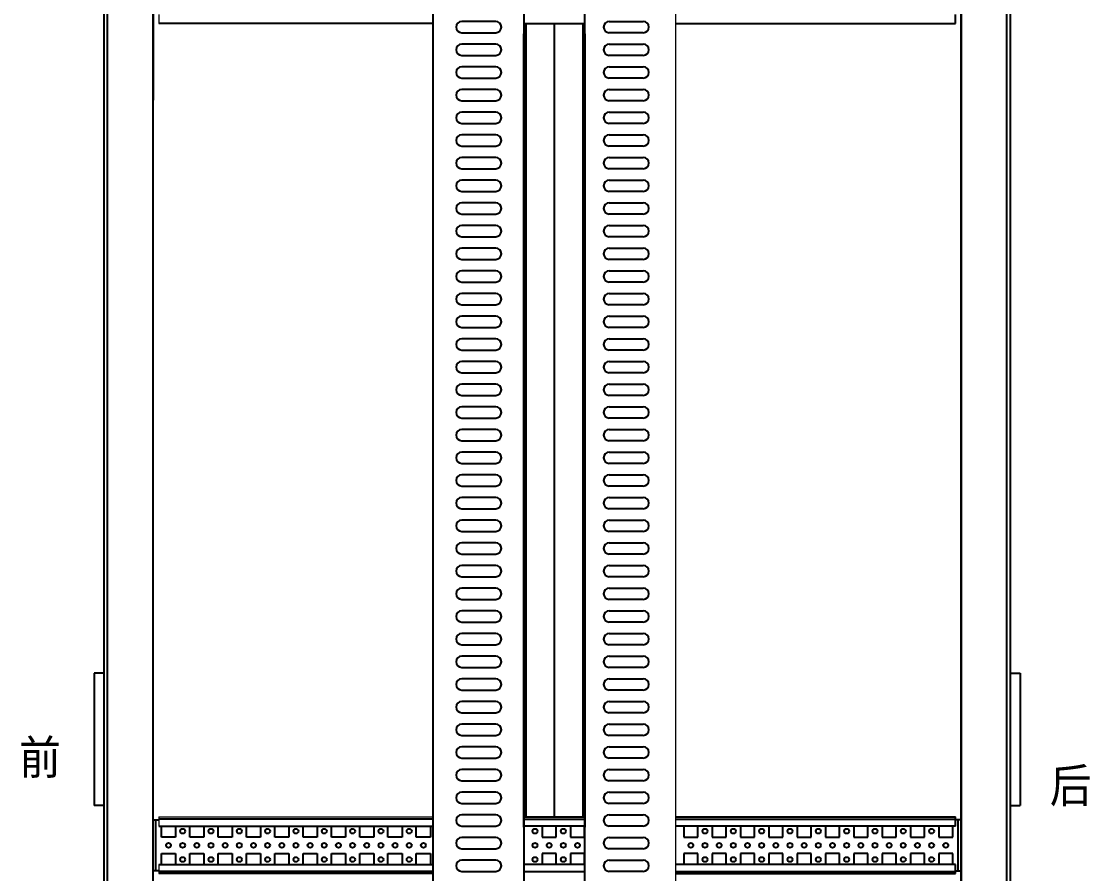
# Model space of a CAD drawing. Extents: x 81444 to 119867, y -54538 to -29386.
# Drawn here: x 102152 to 103095, y -30848 to -30096 of the extents above; entities that cross this region are included whole.
import ezdxf

# ---------------------------------------------------------------- set-up
doc = ezdxf.new("R2010")
doc.units = 0
doc.header["$LTSCALE"] = 100
doc.header["$MEASUREMENT"] = 0
doc.layers.add('PANEL', color=7, linetype='Continuous')
doc.layers.add('细实线', color=7, linetype='Continuous', lineweight=20)
doc.styles.add('HZ', font='arial.ttf', dxfattribs={"width": 0.7})

msp = doc.modelspace()

# ---------------------------------------------------------------- linework, layer by layer
at = {"color": 7, "linetype": 'Continuous'}
for p, q in [((102649.65, -31604.22), (102649.65, -29859.22)), ((102976.55, -30098.22), (102976.55, -30090.22)), ((102515.65, -30098.22), (102273.52, -30098.22)), ((102570.86, -30096.25), (102540.86, -30096.25)), ((102595.65, -30098.22), (102649.65, -30098.22)), ((102597.65, -30798.22), (102597.65, -30098.22)), ((102622.65, -30798.22), (102622.65, -30098.22)), ((102622.65, -30798.22), (102622.65, -30098.22)), ((102647.65, -30098.22), (102647.65, -30798.22)), ((102671.1, -30096.25), (102701.1, -30096.25)), ((102729.65, -30098.22), (102797.55, -30098.22)), ((102797.55, -30098.22), (102976.55, -30098.22)), ((102540.86, -30106.25), (102570.86, -30106.25)), ((102595.65, -30807.22), (102595.65, -30107.22)), ((102649.65, -30107.22), (102649.65, -30807.22)), ((102701.1, -30106.25), (102671.1, -30106.25)), ((102570.86, -30116.25), (102540.86, -30116.25)), ((102671.1, -30116.25), (102701.1, -30116.25)), ((102540.86, -30126.25), (102570.86, -30126.25)), ((102701.1, -30126.25), (102671.1, -30126.25)), ((102570.86, -30136.25), (102540.86, -30136.25)), ((102671.1, -30136.25), (102701.1, -30136.25)), ((102540.86, -30146.25), (102570.86, -30146.25)), ((102701.1, -30146.25), (102671.1, -30146.25)), ((102570.86, -30156.25), (102540.86, -30156.25)), ((102671.1, -30156.25), (102701.1, -30156.25)), ((102540.86, -30166.25), (102570.86, -30166.25)), ((102701.1, -30166.25), (102671.1, -30166.25)), ((102570.86, -30176.25), (102540.86, -30176.25)), ((102671.1, -30176.25), (102701.1, -30176.25)), ((102540.86, -30186.25), (102570.86, -30186.25)), ((102701.1, -30186.25), (102671.1, -30186.25)), ((102570.86, -30196.25), (102540.86, -30196.25)), ((102671.1, -30196.25), (102701.1, -30196.25)), ((102540.86, -30206.25), (102570.86, -30206.25)), ((102701.1, -30206.25), (102671.1, -30206.25)), ((102570.86, -30216.25), (102540.86, -30216.25)), ((102671.1, -30216.25), (102701.1, -30216.25)), ((102540.86, -30226.25), (102570.86, -30226.25)), ((102701.1, -30226.25), (102671.1, -30226.25)), ((102570.86, -30236.25), (102540.86, -30236.25)), ((102671.1, -30236.25), (102701.1, -30236.25)), ((102540.86, -30246.25), (102570.86, -30246.25)), ((102701.1, -30246.25), (102671.1, -30246.25)), ((102570.86, -30256.25), (102540.86, -30256.25)), ((102671.1, -30256.25), (102701.1, -30256.25)), ((102540.86, -30266.25), (102570.86, -30266.25)), ((102701.1, -30266.25), (102671.1, -30266.25)), ((102570.86, -30276.25), (102540.86, -30276.25)), ((102671.1, -30276.25), (102701.1, -30276.25)), ((102540.86, -30286.25), (102570.86, -30286.25)), ((102701.1, -30286.25), (102671.1, -30286.25)), ((102570.86, -30296.25), (102540.86, -30296.25)), ((102671.1, -30296.25), (102701.1, -30296.25)), ((102540.86, -30306.25), (102570.86, -30306.25)), ((102701.1, -30306.25), (102671.1, -30306.25)), ((102570.86, -30316.25), (102540.86, -30316.25)), ((102671.1, -30316.25), (102701.1, -30316.25)), ((102540.86, -30326.25), (102570.86, -30326.25)), ((102701.1, -30326.25), (102671.1, -30326.25)), ((102570.86, -30336.25), (102540.86, -30336.25)), ((102671.1, -30336.25), (102701.1, -30336.25)), ((102540.86, -30346.25), (102570.86, -30346.25)), ((102701.1, -30346.25), (102671.1, -30346.25)), ((102570.86, -30356.25), (102540.86, -30356.25)), ((102671.1, -30356.25), (102701.1, -30356.25)), ((102540.86, -30366.25), (102570.86, -30366.25)), ((102701.1, -30366.25), (102671.1, -30366.25)), ((102570.86, -30376.25), (102540.86, -30376.25)), ((102671.1, -30376.25), (102701.1, -30376.25)), ((102540.86, -30386.25), (102570.86, -30386.25)), ((102701.1, -30386.25), (102671.1, -30386.25)), ((102570.86, -30396.25), (102540.86, -30396.25)), ((102671.1, -30396.25), (102701.1, -30396.25)), ((102540.86, -30406.25), (102570.86, -30406.25)), ((102701.1, -30406.25), (102671.1, -30406.25)), ((102570.86, -30416.25), (102540.86, -30416.25)), ((102671.1, -30416.25), (102701.1, -30416.25)), ((102540.86, -30426.25), (102570.86, -30426.25)), ((102701.1, -30426.25), (102671.1, -30426.25)), ((102570.86, -30436.25), (102540.86, -30436.25)), ((102671.1, -30436.25), (102701.1, -30436.25)), ((102540.86, -30446.25), (102570.86, -30446.25)), ((102701.1, -30446.25), (102671.1, -30446.25)), ((102570.86, -30456.25), (102540.86, -30456.25)), ((102671.1, -30456.25), (102701.1, -30456.25)), ((102540.86, -30466.25), (102570.86, -30466.25)), ((102701.1, -30466.25), (102671.1, -30466.25)), ((102570.86, -30476.25), (102540.86, -30476.25)), ((102671.1, -30476.25), (102701.1, -30476.25)), ((102540.86, -30486.25), (102570.86, -30486.25)), ((102701.1, -30486.25), (102671.1, -30486.25)), ((102570.86, -30496.25), (102540.86, -30496.25)), ((102671.1, -30496.25), (102701.1, -30496.25)), ((102540.86, -30506.25), (102570.86, -30506.25)), ((102701.1, -30506.25), (102671.1, -30506.25)), ((102570.86, -30516.25), (102540.86, -30516.25)), ((102671.1, -30516.25), (102701.1, -30516.25)), ((102540.86, -30526.25), (102570.86, -30526.25)), ((102701.1, -30526.25), (102671.1, -30526.25)), ((102570.86, -30536.25), (102540.86, -30536.25)), ((102671.1, -30536.25), (102701.1, -30536.25)), ((102540.86, -30546.25), (102570.86, -30546.25)), ((102701.1, -30546.25), (102671.1, -30546.25)), ((102570.86, -30556.25), (102540.86, -30556.25)), ((102671.1, -30556.25), (102701.1, -30556.25)), ((102540.86, -30566.25), (102570.86, -30566.25)), ((102701.1, -30566.25), (102671.1, -30566.25)), ((102570.86, -30576.25), (102540.86, -30576.25)), ((102671.1, -30576.25), (102701.1, -30576.25)), ((102540.86, -30586.25), (102570.86, -30586.25)), ((102701.1, -30586.25), (102671.1, -30586.25)), ((102570.86, -30596.25), (102540.86, -30596.25)), ((102671.1, -30596.25), (102701.1, -30596.25)), ((102540.86, -30606.25), (102570.86, -30606.25)), ((102701.1, -30606.25), (102671.1, -30606.25)), ((102570.86, -30616.25), (102540.86, -30616.25)), ((102671.1, -30616.25), (102701.1, -30616.25)), ((102540.86, -30626.25), (102570.86, -30626.25)), ((102701.1, -30626.25), (102671.1, -30626.25)), ((102570.86, -30636.25), (102540.86, -30636.25)), ((102671.1, -30636.25), (102701.1, -30636.25)), ((102540.86, -30646.25), (102570.86, -30646.25)), ((102701.1, -30646.25), (102671.1, -30646.25)), ((102570.86, -30656.25), (102540.86, -30656.25)), ((102671.1, -30656.25), (102701.1, -30656.25)), ((102540.86, -30666.25), (102570.86, -30666.25)), ((102701.1, -30666.25), (102671.1, -30666.25)), ((102570.86, -30676.25), (102540.86, -30676.25)), ((102671.1, -30676.25), (102701.1, -30676.25)), ((102540.86, -30686.25), (102570.86, -30686.25)), ((102701.1, -30686.25), (102671.1, -30686.25)), ((102570.86, -30696.25), (102540.86, -30696.25)), ((102671.1, -30696.25), (102701.1, -30696.25)), ((102540.86, -30706.25), (102570.86, -30706.25)), ((102701.1, -30706.25), (102671.1, -30706.25)), ((102570.86, -30716.25), (102540.86, -30716.25)), ((102671.1, -30716.25), (102701.1, -30716.25)), ((102540.86, -30726.25), (102570.86, -30726.25)), ((102701.1, -30726.25), (102671.1, -30726.25)), ((102570.86, -30736.25), (102540.86, -30736.25)), ((102671.1, -30736.25), (102701.1, -30736.25)), ((102540.86, -30746.25), (102570.86, -30746.25)), ((102701.1, -30746.25), (102671.1, -30746.25)), ((102570.86, -30756.25), (102540.86, -30756.25)), ((102671.1, -30756.25), (102701.1, -30756.25)), ((102540.86, -30766.25), (102570.86, -30766.25)), ((102701.1, -30766.25), (102671.1, -30766.25)), ((102570.86, -30776.25), (102540.86, -30776.25)), ((102671.1, -30776.25), (102701.1, -30776.25)), ((102540.86, -30786.25), (102570.86, -30786.25)), ((102701.1, -30786.25), (102671.1, -30786.25)), ((102268.55, -30800.72), (102273.55, -30800.72)), ((102271.05, -30845.72), (102271.05, -30800.72)), ((102515.65, -30800.22), (102273.52, -30800.22)), ((102570.86, -30796.25), (102540.86, -30796.25)), ((102595.65, -30798.22), (102649.65, -30798.22)), ((102595.65, -30800.22), (102649.65, -30800.22)), ((102671.1, -30796.25), (102701.1, -30796.25)), ((102729.65, -30798.22), (102797.55, -30798.22)), ((102729.65, -30800.22), (102797.55, -30800.22)), ((102797.55, -30798.22), (102976.55, -30798.22)), ((102797.55, -30800.22), (102976.55, -30800.22)), ((102976.55, -30806.22), (102976.55, -30798.22)), ((102981.55, -30800.72), (102976.55, -30800.72)), ((102979.05, -30845.72), (102979.05, -30800.72)), ((102273.55, -30806.22), (102515.65, -30806.22)), ((102275.8, -30815.97), (102275.8, -30806.22)), ((102288.3, -30806.22), (102288.3, -30815.97)), ((102300.8, -30815.97), (102300.8, -30806.22)), ((102313.3, -30806.22), (102313.3, -30815.97)), ((102325.8, -30815.97), (102325.8, -30806.22)), ((102338.3, -30806.22), (102338.3, -30815.97)), ((102350.8, -30815.97), (102350.8, -30806.22)), ((102363.3, -30806.22), (102363.3, -30815.97)), ((102375.8, -30815.97), (102375.8, -30806.22)), ((102388.3, -30806.22), (102388.3, -30815.97)), ((102400.8, -30815.97), (102400.8, -30806.22)), ((102413.3, -30806.22), (102413.3, -30815.97)), ((102425.8, -30815.97), (102425.8, -30806.22)), ((102438.3, -30806.22), (102438.3, -30815.97)), ((102450.8, -30815.97), (102450.8, -30806.22)), ((102463.3, -30806.22), (102463.3, -30815.97)), ((102475.8, -30815.97), (102475.8, -30806.22)), ((102488.3, -30806.22), (102488.3, -30815.97)), ((102500.8, -30815.97), (102500.8, -30806.22)), ((102513.3, -30806.22), (102513.3, -30815.97)), ((102540.86, -30806.25), (102570.86, -30806.25)), ((102649.65, -30806.22), (102595.65, -30806.22)), ((102611.8, -30806.22), (102611.8, -30815.97)), ((102624.3, -30815.97), (102624.3, -30806.22)), ((102636.8, -30806.22), (102636.8, -30815.97)), ((102649.3, -30815.97), (102649.3, -30806.22)), ((102701.1, -30806.25), (102671.1, -30806.25)), ((102797.55, -30806.22), (102729.65, -30806.22)), ((102736.8, -30806.22), (102736.8, -30815.97)), ((102749.3, -30815.97), (102749.3, -30806.22)), ((102761.8, -30806.22), (102761.8, -30815.97)), ((102774.3, -30815.97), (102774.3, -30806.22)), ((102786.8, -30806.22), (102786.8, -30815.97)), ((102976.55, -30806.22), (102797.55, -30806.22)), ((102799.3, -30815.97), (102799.3, -30806.22)), ((102811.8, -30806.22), (102811.8, -30815.97)), ((102824.3, -30815.97), (102824.3, -30806.22)), ((102836.8, -30806.22), (102836.8, -30815.97)), ((102849.3, -30815.97), (102849.3, -30806.22)), ((102861.8, -30806.22), (102861.8, -30815.97)), ((102874.3, -30815.97), (102874.3, -30806.22)), ((102886.8, -30806.22), (102886.8, -30815.97)), ((102899.3, -30815.97), (102899.3, -30806.22)), ((102911.8, -30806.22), (102911.8, -30815.97)), ((102924.3, -30815.97), (102924.3, -30806.22)), ((102936.8, -30806.22), (102936.8, -30815.97)), ((102949.3, -30815.97), (102949.3, -30806.22)), ((102961.8, -30806.22), (102961.8, -30815.97)), ((102974.3, -30815.97), (102974.3, -30806.22)), ((102288.3, -30815.97), (102275.8, -30815.97)), ((102313.3, -30815.97), (102300.8, -30815.97)), ((102338.3, -30815.97), (102325.8, -30815.97)), ((102363.3, -30815.97), (102350.8, -30815.97)), ((102388.3, -30815.97), (102375.8, -30815.97)), ((102413.3, -30815.97), (102400.8, -30815.97)), ((102438.3, -30815.97), (102425.8, -30815.97)), ((102463.3, -30815.97), (102450.8, -30815.97)), ((102488.3, -30815.97), (102475.8, -30815.97)), ((102513.3, -30815.97), (102500.8, -30815.97)), ((102570.86, -30816.25), (102540.86, -30816.25)), ((102611.8, -30815.97), (102624.3, -30815.97)), ((102636.8, -30815.97), (102649.3, -30815.97)), ((102671.1, -30816.25), (102701.1, -30816.25)), ((102736.8, -30815.97), (102749.3, -30815.97)), ((102761.8, -30815.97), (102774.3, -30815.97)), ((102786.8, -30815.97), (102799.3, -30815.97)), ((102811.8, -30815.97), (102824.3, -30815.97)), ((102836.8, -30815.97), (102849.3, -30815.97)), ((102861.8, -30815.97), (102874.3, -30815.97)), ((102886.8, -30815.97), (102899.3, -30815.97)), ((102911.8, -30815.97), (102924.3, -30815.97)), ((102936.8, -30815.97), (102949.3, -30815.97)), ((102961.8, -30815.97), (102974.3, -30815.97)), ((102540.86, -30826.25), (102570.86, -30826.25)), ((102701.1, -30826.25), (102671.1, -30826.25)), ((102804.73, -30825.21), (102806.37, -30825.21)), ((102807.55, -30822.47), (102807.55, -30823.98)), ((102275.8, -30830.47), (102288.3, -30830.47)), ((102275.8, -30840.22), (102275.8, -30830.47)), ((102288.3, -30830.47), (102288.3, -30840.22)), ((102300.8, -30830.47), (102313.3, -30830.47)), ((102300.8, -30840.22), (102300.8, -30830.47)), ((102313.3, -30830.47), (102313.3, -30840.22)), ((102325.8, -30830.47), (102338.3, -30830.47)), ((102325.8, -30840.22), (102325.8, -30830.47)), ((102338.3, -30830.47), (102338.3, -30840.22)), ((102350.8, -30830.47), (102363.3, -30830.47)), ((102350.8, -30840.22), (102350.8, -30830.47)), ((102363.3, -30830.47), (102363.3, -30840.22)), ((102375.8, -30830.47), (102388.3, -30830.47)), ((102375.8, -30840.22), (102375.8, -30830.47)), ((102388.3, -30830.47), (102388.3, -30840.22)), ((102400.8, -30830.47), (102413.3, -30830.47)), ((102400.8, -30840.22), (102400.8, -30830.47)), ((102413.3, -30830.47), (102413.3, -30840.22)), ((102425.8, -30830.47), (102438.3, -30830.47)), ((102425.8, -30840.22), (102425.8, -30830.47)), ((102438.3, -30830.47), (102438.3, -30840.22)), ((102450.8, -30830.47), (102463.3, -30830.47)), ((102450.8, -30840.22), (102450.8, -30830.47)), ((102463.3, -30830.47), (102463.3, -30840.22)), ((102475.8, -30830.47), (102488.3, -30830.47)), ((102475.8, -30840.22), (102475.8, -30830.47)), ((102488.3, -30830.47), (102488.3, -30840.22)), ((102500.8, -30830.47), (102513.3, -30830.47)), ((102500.8, -30840.22), (102500.8, -30830.47)), ((102513.3, -30830.47), (102513.3, -30840.22)), ((102570.86, -30836.25), (102540.86, -30836.25)), ((102624.3, -30830.47), (102611.8, -30830.47)), ((102611.8, -30830.47), (102611.8, -30840.22)), ((102624.3, -30840.22), (102624.3, -30830.47)), ((102649.3, -30830.47), (102636.8, -30830.47)), ((102636.8, -30830.47), (102636.8, -30840.22)), ((102649.3, -30840.22), (102649.3, -30830.47)), ((102671.1, -30836.25), (102701.1, -30836.25)), ((102749.3, -30830.47), (102736.8, -30830.47)), ((102736.8, -30830.47), (102736.8, -30840.22)), ((102749.3, -30840.22), (102749.3, -30830.47)), ((102774.3, -30830.47), (102761.8, -30830.47)), ((102761.8, -30830.47), (102761.8, -30840.22)), ((102774.3, -30840.22), (102774.3, -30830.47)), ((102799.3, -30830.47), (102786.8, -30830.47)), ((102786.8, -30830.47), (102786.8, -30840.22)), ((102799.3, -30840.22), (102799.3, -30830.47)), ((102824.3, -30830.47), (102811.8, -30830.47)), ((102811.8, -30830.47), (102811.8, -30840.22)), ((102824.3, -30840.22), (102824.3, -30830.47)), ((102849.3, -30830.47), (102836.8, -30830.47)), ((102836.8, -30830.47), (102836.8, -30840.22)), ((102849.3, -30840.22), (102849.3, -30830.47)), ((102874.3, -30830.47), (102861.8, -30830.47)), ((102861.8, -30830.47), (102861.8, -30840.22)), ((102874.3, -30840.22), (102874.3, -30830.47)), ((102899.3, -30830.47), (102886.8, -30830.47)), ((102886.8, -30830.47), (102886.8, -30840.22)), ((102899.3, -30840.22), (102899.3, -30830.47)), ((102924.3, -30830.47), (102911.8, -30830.47)), ((102911.8, -30830.47), (102911.8, -30840.22)), ((102924.3, -30840.22), (102924.3, -30830.47)), ((102949.3, -30830.47), (102936.8, -30830.47)), ((102936.8, -30830.47), (102936.8, -30840.22)), ((102949.3, -30840.22), (102949.3, -30830.47)), ((102974.3, -30830.47), (102961.8, -30830.47)), ((102961.8, -30830.47), (102961.8, -30840.22)), ((102974.3, -30840.22), (102974.3, -30830.47)), ((102273.55, -30845.72), (102268.55, -30845.72)), ((102515.65, -30846.22), (102273.52, -30846.22)), ((102273.55, -30840.22), (102515.65, -30840.22)), ((102540.86, -30846.25), (102570.86, -30846.25)), ((102649.65, -30840.22), (102595.65, -30840.22)), ((102595.65, -30846.22), (102649.65, -30846.22)), ((102701.1, -30846.25), (102671.1, -30846.25)), ((102797.55, -30840.22), (102729.65, -30840.22)), ((102729.65, -30846.22), (102797.55, -30846.22)), ((102976.55, -30840.22), (102797.55, -30840.22)), ((102797.55, -30846.22), (102976.55, -30846.22)), ((102976.55, -30848.22), (102976.55, -30840.22)), ((102976.55, -30845.72), (102981.55, -30845.72)), ((102515.65, -30848.22), (102273.52, -30848.22)), ((102729.65, -30848.22), (102797.55, -30848.22)), ((102797.55, -30848.22), (102976.55, -30848.22))]:
    msp.add_line(p, q, dxfattribs=at)
for p, q in [((102225.05, -30671.22), (102216.46, -30671.22)), ((102216.46, -30671.22), (102216.46, -30788.22)), ((103025.05, -30671.22), (103033.63, -30671.22)), ((103033.63, -30671.22), (103033.63, -30788.22)), ((102225.05, -30788.22), (102216.46, -30788.22)), ((103025.05, -30788.22), (103033.63, -30788.22))]:
    msp.add_line(p, q)
at = {"color": 7}
msp.add_lwpolyline([(102515.65, -29804.22), (102595.65, -29804.22), (102595.65, -31604.22), (102515.65, -31604.22)], close=True, dxfattribs=at)
at = {"color": 7, "linetype": 'Continuous'}
for centre in [(102294.55, -30810.72), (102294.55, -30810.72), (102319.55, -30810.72), (102319.55, -30810.72), (102344.55, -30810.72), (102344.55, -30810.72), (102369.55, -30810.72), (102369.55, -30810.72), (102394.55, -30810.72), (102394.55, -30810.72), (102419.55, -30810.72), (102419.55, -30810.72), (102444.55, -30810.72), (102444.55, -30810.72), (102469.55, -30810.72), (102469.55, -30810.72), (102494.55, -30810.72), (102494.55, -30810.72), (102605.55, -30810.72), (102630.55, -30810.72), (102755.55, -30810.72), (102755.55, -30810.72), (102780.55, -30810.72), (102780.55, -30810.72), (102805.55, -30810.72), (102830.55, -30810.72), (102855.55, -30810.72), (102880.55, -30810.72), (102905.55, -30810.72), (102930.55, -30810.72), (102955.55, -30810.72), (102282.05, -30823.22), (102294.55, -30823.22), (102294.55, -30823.22), (102307.05, -30823.22), (102319.55, -30823.22), (102319.55, -30823.22), (102332.05, -30823.22), (102344.55, -30823.22), (102344.55, -30823.22), (102357.05, -30823.22), (102369.55, -30823.22), (102369.55, -30823.22), (102382.05, -30823.22), (102394.55, -30823.22), (102394.55, -30823.22), (102407.05, -30823.22), (102419.55, -30823.22), (102419.55, -30823.22), (102432.05, -30823.22), (102444.55, -30823.22), (102444.55, -30823.22), (102457.05, -30823.22), (102469.55, -30823.22), (102469.55, -30823.22), (102482.05, -30823.22), (102494.55, -30823.22), (102494.55, -30823.22), (102507.05, -30823.22), (102605.55, -30823.22), (102618.05, -30823.22), (102630.55, -30823.22), (102643.05, -30823.22), (102743.05, -30823.22), (102755.55, -30823.22), (102755.55, -30823.22), (102768.05, -30823.22), (102780.55, -30823.22), (102780.55, -30823.22), (102793.05, -30823.22), (102805.55, -30823.22), (102818.05, -30823.22), (102830.55, -30823.22), (102843.05, -30823.22), (102855.55, -30823.22), (102868.05, -30823.22), (102880.55, -30823.22), (102893.05, -30823.22), (102905.55, -30823.22), (102918.05, -30823.22), (102930.55, -30823.22), (102943.05, -30823.22), (102955.55, -30823.22), (102968.05, -30823.22), (102294.55, -30835.72), (102294.55, -30835.72), (102319.55, -30835.72), (102319.55, -30835.72), (102344.55, -30835.72), (102344.55, -30835.72), (102369.55, -30835.72), (102369.55, -30835.72), (102394.55, -30835.72), (102394.55, -30835.72), (102419.55, -30835.72), (102419.55, -30835.72), (102444.55, -30835.72), (102444.55, -30835.72), (102469.55, -30835.72), (102469.55, -30835.72), (102494.55, -30835.72), (102494.55, -30835.72), (102605.55, -30835.72), (102630.55, -30835.72), (102755.55, -30835.72), (102755.55, -30835.72), (102780.55, -30835.72), (102780.55, -30835.72), (102805.55, -30835.72), (102830.55, -30835.72), (102855.55, -30835.72), (102880.55, -30835.72), (102905.55, -30835.72), (102930.55, -30835.72), (102955.55, -30835.72)]:
    msp.add_circle(centre, 2.15, dxfattribs=at)
for centre, radius, start, end in [((102540.86, -30101.25), 5, 90, 270), ((102570.86, -30101.25), 5, 270, 90), ((102671.1, -30101.25), 5, 90, 270), ((102701.1, -30101.25), 5, 270, 90), ((102540.86, -30121.25), 5, 90, 270), ((102570.86, -30121.25), 5, 270, 90), ((102671.1, -30121.25), 5, 90, 270), ((102701.1, -30121.25), 5, 270, 90), ((102540.86, -30141.25), 5, 90, 270), ((102570.86, -30141.25), 5, 270, 90), ((102671.1, -30141.25), 5, 90, 270), ((102701.1, -30141.25), 5, 270, 90), ((102540.86, -30161.25), 5, 90, 270), ((102570.86, -30161.25), 5, 270, 90), ((102671.1, -30161.25), 5, 90, 270), ((102701.1, -30161.25), 5, 270, 90), ((102540.86, -30181.25), 5, 90, 270), ((102570.86, -30181.25), 5, 270, 90), ((102671.1, -30181.25), 5, 90, 270), ((102701.1, -30181.25), 5, 270, 90), ((102540.86, -30201.25), 5, 90, 270), ((102570.86, -30201.25), 5, 270, 90), ((102671.1, -30201.25), 5, 90, 270), ((102701.1, -30201.25), 5, 270, 90), ((102540.86, -30221.25), 5, 90, 270), ((102570.86, -30221.25), 5, 270, 90), ((102671.1, -30221.25), 5, 90, 270), ((102701.1, -30221.25), 5, 270, 90), ((102540.86, -30241.25), 5, 90, 270), ((102570.86, -30241.25), 5, 270, 90), ((102671.1, -30241.25), 5, 90, 270), ((102701.1, -30241.25), 5, 270, 90), ((102540.86, -30261.25), 5, 90, 270), ((102570.86, -30261.25), 5, 270, 90), ((102671.1, -30261.25), 5, 90, 270), ((102701.1, -30261.25), 5, 270, 90), ((102540.86, -30281.25), 5, 90, 270), ((102570.86, -30281.25), 5, 270, 90), ((102671.1, -30281.25), 5, 90, 270), ((102701.1, -30281.25), 5, 270, 90), ((102540.86, -30301.25), 5, 90, 270), ((102570.86, -30301.25), 5, 270, 90), ((102671.1, -30301.25), 5, 90, 270), ((102701.1, -30301.25), 5, 270, 90), ((102540.86, -30321.25), 5, 90, 270), ((102570.86, -30321.25), 5, 270, 90), ((102671.1, -30321.25), 5, 90, 270), ((102701.1, -30321.25), 5, 270, 90), ((102540.86, -30341.25), 5, 90, 270), ((102570.86, -30341.25), 5, 270, 90), ((102671.1, -30341.25), 5, 90, 270), ((102701.1, -30341.25), 5, 270, 90), ((102540.86, -30361.25), 5, 90, 270), ((102570.86, -30361.25), 5, 270, 90), ((102671.1, -30361.25), 5, 90, 270), ((102701.1, -30361.25), 5, 270, 90), ((102540.86, -30381.25), 5, 90, 270), ((102570.86, -30381.25), 5, 270, 90), ((102671.1, -30381.25), 5, 90, 270), ((102701.1, -30381.25), 5, 270, 90), ((102540.86, -30401.25), 5, 90, 270), ((102570.86, -30401.25), 5, 270, 90), ((102671.1, -30401.25), 5, 90, 270), ((102701.1, -30401.25), 5, 270, 90), ((102540.86, -30421.25), 5, 90, 270), ((102570.86, -30421.25), 5, 270, 90), ((102671.1, -30421.25), 5, 90, 270), ((102701.1, -30421.25), 5, 270, 90), ((102540.86, -30441.25), 5, 90, 270), ((102570.86, -30441.25), 5, 270, 90), ((102671.1, -30441.25), 5, 90, 270), ((102701.1, -30441.25), 5, 270, 90), ((102540.86, -30461.25), 5, 90, 270), ((102570.86, -30461.25), 5, 270, 90), ((102671.1, -30461.25), 5, 90, 270), ((102701.1, -30461.25), 5, 270, 90), ((102540.86, -30481.25), 5, 90, 270), ((102570.86, -30481.25), 5, 270, 90), ((102671.1, -30481.25), 5, 90, 270), ((102701.1, -30481.25), 5, 270, 90), ((102540.86, -30501.25), 5, 90, 270), ((102570.86, -30501.25), 5, 270, 90), ((102671.1, -30501.25), 5, 90, 270), ((102701.1, -30501.25), 5, 270, 90), ((102540.86, -30521.25), 5, 90, 270), ((102570.86, -30521.25), 5, 270, 90), ((102671.1, -30521.25), 5, 90, 270), ((102701.1, -30521.25), 5, 270, 90), ((102540.86, -30541.25), 5, 90, 270), ((102570.86, -30541.25), 5, 270, 90), ((102671.1, -30541.25), 5, 90, 270), ((102701.1, -30541.25), 5, 270, 90), ((102540.86, -30561.25), 5, 90, 270), ((102570.86, -30561.25), 5, 270, 90), ((102671.1, -30561.25), 5, 90, 270), ((102701.1, -30561.25), 5, 270, 90), ((102540.86, -30581.25), 5, 90, 270), ((102570.86, -30581.25), 5, 270, 90), ((102671.1, -30581.25), 5, 90, 270), ((102701.1, -30581.25), 5, 270, 90), ((102540.86, -30601.25), 5, 90, 270), ((102570.86, -30601.25), 5, 270, 90), ((102671.1, -30601.25), 5, 90, 270), ((102701.1, -30601.25), 5, 270, 90), ((102540.86, -30621.25), 5, 90, 270), ((102570.86, -30621.25), 5, 270, 90), ((102671.1, -30621.25), 5, 90, 270), ((102701.1, -30621.25), 5, 270, 90), ((102540.86, -30641.25), 5, 90, 270), ((102570.86, -30641.25), 5, 270, 90), ((102671.1, -30641.25), 5, 90, 270), ((102701.1, -30641.25), 5, 270, 90), ((102540.86, -30661.25), 5, 90, 270), ((102570.86, -30661.25), 5, 270, 90), ((102671.1, -30661.25), 5, 90, 270), ((102701.1, -30661.25), 5, 270, 90), ((102540.86, -30681.25), 5, 90, 270), ((102570.86, -30681.25), 5, 270, 90), ((102671.1, -30681.25), 5, 90, 270), ((102701.1, -30681.25), 5, 270, 90), ((102540.86, -30701.25), 5, 90, 270), ((102570.86, -30701.25), 5, 270, 90), ((102671.1, -30701.25), 5, 90, 270), ((102701.1, -30701.25), 5, 270, 90), ((102540.86, -30721.25), 5, 90, 270), ((102570.86, -30721.25), 5, 270, 90), ((102671.1, -30721.25), 5, 90, 270), ((102701.1, -30721.25), 5, 270, 90), ((102540.86, -30741.25), 5, 90, 270), ((102570.86, -30741.25), 5, 270, 90), ((102671.1, -30741.25), 5, 90, 270), ((102701.1, -30741.25), 5, 270, 90), ((102540.86, -30761.25), 5, 90, 270), ((102570.86, -30761.25), 5, 270, 90), ((102671.1, -30761.25), 5, 90, 270), ((102701.1, -30761.25), 5, 270, 90), ((102540.86, -30781.25), 5, 90, 270), ((102570.86, -30781.25), 5, 270, 90), ((102671.1, -30781.25), 5, 90, 270), ((102701.1, -30781.25), 5, 270, 90), ((102540.86, -30801.25), 5, 90, 270), ((102570.86, -30801.25), 5, 270, 90), ((102671.1, -30801.25), 5, 90, 270), ((102701.1, -30801.25), 5, 270, 90), ((102540.86, -30821.25), 5, 90, 270), ((102570.86, -30821.25), 5, 270, 90), ((102671.1, -30821.25), 5, 90, 270), ((102701.1, -30821.25), 5, 270, 90), ((102804.55, -30823.22), 2.15, 283.70346, 292.40512), ((102540.86, -30841.25), 5, 90, 270), ((102570.86, -30841.25), 5, 270, 90), ((102671.1, -30841.25), 5, 90, 270), ((102701.1, -30841.25), 5, 270, 90)]:
    msp.add_arc(centre, radius, start, end, dxfattribs=at)
at = {"layer": 'PANEL', "color": 7}
for p, q in [((102225.05, -29735.72), (102225.05, -31735.72)), ((102228.05, -29738.72), (102228.05, -31732.72)), ((103022.05, -31732.72), (103022.05, -29738.72)), ((103025.05, -31735.72), (103025.05, -29735.72)), ((102268.55, -29779.22), (102268.55, -30165.72)), ((102268.55, -30556.72), (102268.55, -29779.22)), ((102981.55, -30556.72), (102981.55, -29779.22)), ((102981.55, -29779.22), (102981.55, -30165.72)), ((102981.55, -30152.99), (102981.55, -30583.99)), ((102268.55, -31692.22), (102268.55, -30556.72)), ((102981.55, -31692.22), (102981.55, -30556.72)), ((102981.55, -30583.99), (102981.55, -30974.99))]:
    msp.add_line(p, q, dxfattribs=at)
at = {"layer": '细实线'}
for p, q in [((102273.55, -30090.22), (102273.55, -30098.22)), ((102273.55, -30798.22), (102515.65, -30798.22)), ((102273.55, -30798.22), (102273.55, -30806.22)), ((102273.55, -30840.22), (102273.55, -30848.22))]:
    msp.add_line(p, q, dxfattribs=at)
msp.add_lwpolyline([(102649.65, -29804.22), (102729.65, -29804.22), (102729.65, -31604.22), (102649.65, -31604.22)], close=True, dxfattribs=at)

# ---------------------------------------------------------------- texts
at = {"color": 7, "style": 'HZ', "width": 0.9}
for s, p in [('前', (102150.28, -30760.62)), ('后', (103059.89, -30785.42))]:
    msp.add_text(s, height=30, dxfattribs=at).set_placement(p)

doc.saveas('drawing.dxf')
